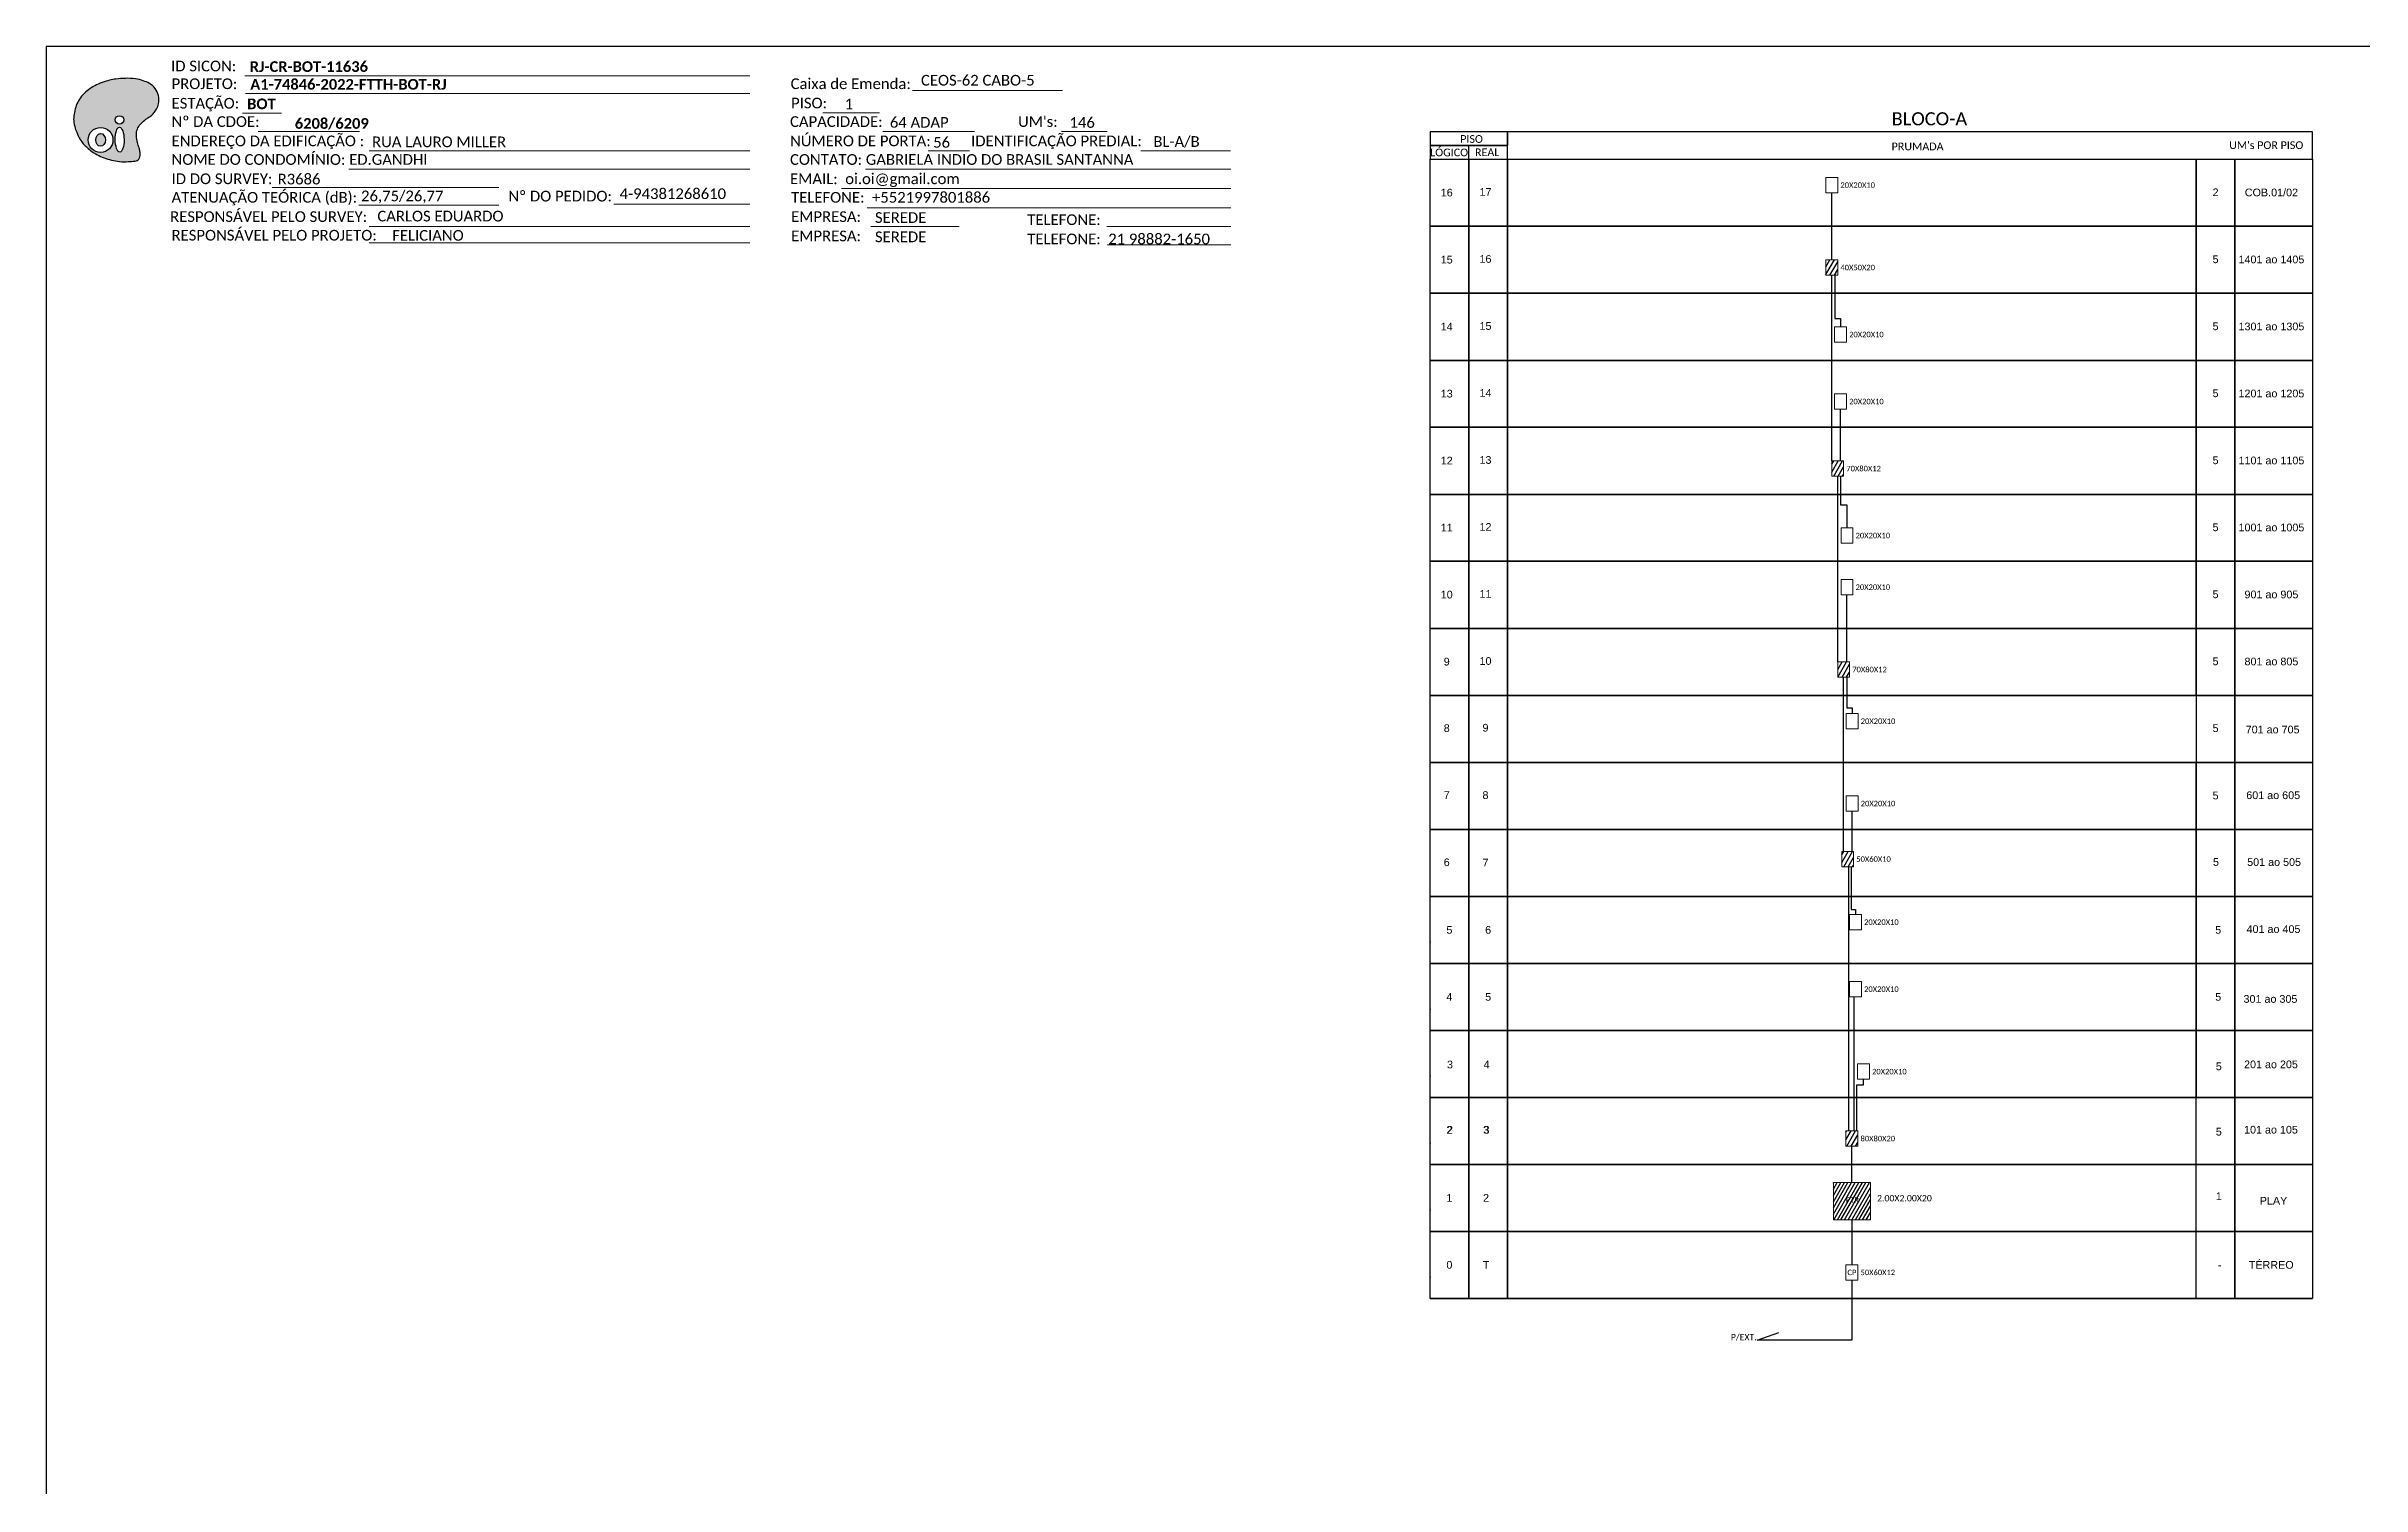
# Model space of a CAD drawing. Header units: metres. Extents: x -894 to 988, y 24 to 618.
# Drawn here: x 147.3 to 625.1, y 320.6 to 617.6 of the extents above; entities that cross this region are included whole.
import ezdxf
from ezdxf.enums import TextEntityAlignment as Align

# ---------------------------------------------------------------- set-up
doc = ezdxf.new("R2010")
doc.units = ezdxf.units.M
doc.styles.add('ARIAL', font='arial.ttf')
doc.styles.add('WMF-Calibri0', font='calibri.ttf')
doc.styles.add('WMF-Calibri1', font='calibrib.ttf')

# ---------------------------------------------------------------- blocks, each defined once
blk = doc.blocks.new('OI')
h = blk.add_hatch(color=40)
edge = h.paths.add_edge_path()
edge.add_spline(control_points=[(4.35, -0.67), (3.92, -0.99), (3.26, -1.5), (2.81, -2.59), (2.9, -3.5), (3.06, -4.27), (3.31, -4.85), (3.37, -5.39), (3.4, -5.88), (3.2, -6.4), (2.54, -6.61), (1.65, -6.63), (0.55, -6.67), (-0.56, -6.42), (-1.61, -6.14), (-2.77, -5.61), (-3.92, -4.77), (-4.89, -3.7), (-5.34, -2.65), (-5.6, -1.94), (-5.85, -0.96), (-5.71, 0.47), (-5.1, 2.02), (-4.14, 3.02), (-3.3, 3.61), (-2.37, 4.16), (-1.36, 4.44), (-0.56, 4.7), (0.79, 4.85), (2.24, 4.97), (3.79, 4.57), (4.67, 4.21), (5.44, 3.65), (5.76, 2.99), (6.03, 2.21), (6.01, 1.46), (5.72, 0.64), (5.31, 0.08), (4.88, -0.38), (4.51, -0.55), (4.35, -0.67)], knot_values=[0, 0, 0, 0, 1.60434, 2.417191, 3.427595, 4.282808, 4.776746, 5.304182, 5.888771, 6.258406, 6.858137, 7.79129, 8.986195, 10.124242, 11.187857, 12.242908, 13.953784, 15.414161, 16.515391, 17.349188, 17.675853, 19.552021, 21.515531, 22.568638, 23.63245, 24.621084, 25.782718, 26.745347, 27.142653, 29.870543, 31.004649, 31.921532, 32.709589, 33.801391, 34.042471, 35.192333, 35.971461, 36.628871, 37.254359, 37.836911, 37.836911, 37.836911, 37.836911], degree=3, periodic=0)
h.paths.add_polyline_path([(1.13, -0.87, -1), (-0.04, -0.87, -1)], flags=16)
edge = h.paths.add_edge_path(flags=16)
edge.add_ellipse((0.56, -3.59), major_axis=(-0.02, 1.71), ratio=0.361305, start_angle=0, end_angle=360)
h.paths.add_polyline_path([(-0.36, -3.62, -1), (-3.8, -3.62, -1)], flags=16)
edge = h.paths.add_edge_path(flags=0)
edge.add_ellipse((-2.08, -3.62), major_axis=(0, 0.885), ratio=0.758294, start_angle=0, end_angle=360)
at = {"color": 40}
for centre, radius in [((-2.08, -3.62), 1.72), ((0.54, -0.87), 0.587)]:
    blk.add_circle(centre, radius, dxfattribs=at)
blk.add_ellipse((-2.08, -3.62), major_axis=(0, 0.885), ratio=0.758294, start_param=-3.141592653589792, end_param=3.141592653589792, dxfattribs=at)
blk.add_ellipse((0.56, -3.59), major_axis=(-0.02, 1.71), ratio=0.361305, dxfattribs=at)
at = {"color": 40, "start_tangent": (-0.800898, -0.598801), "end_tangent": (-0.800898, -0.598801)}
blk.add_spline([(4.35, -0.67), (3.2, -1.78), (2.9, -2.54), (2.92, -3.55), (3.12, -4.38), (3.28, -4.85), (3.37, -5.37), (3.35, -5.95), (3.2, -6.29), (2.66, -6.55), (1.73, -6.63), (0.54, -6.62), (-0.58, -6.41), (-1.6, -6.11), (-2.56, -5.67), (-3.95, -4.67), (-4.89, -3.56), (-5.37, -2.56), (-5.64, -1.78), (-5.72, -1.46), (-5.63, 0.42), (-4.84, 2.22), (-4.13, 2.99), (-3.27, 3.62), (-2.4, 4.09), (-1.3, 4.47), (-0.37, 4.72), (0.02, 4.77), (2.75, 4.8), (3.85, 4.53), (4.69, 4.16), (5.31, 3.68), (5.85, 2.73), (5.93, 2.5), (5.94, 1.35), (5.67, 0.62), (5.29, 0.08), (4.84, -0.36), (4.35, -0.67)], degree=3, dxfattribs=at)

msp = doc.modelspace()

# ---------------------------------------------------------------- hatches: boundary and pattern name
h = msp.add_hatch()
h.set_pattern_fill('ANSI31', color=1, scale=0.25, angle=15, style=0)
h.paths.add_polyline_path([(515.76, 573.57), (514.54, 573.57), (514.54, 570.39), (516.98, 570.39), (516.98, 573.57)])
h = msp.add_hatch()
h.set_pattern_fill('ANSI31', color=1, scale=0.25, angle=15, style=0)
h.paths.add_polyline_path([(517.57, 532.09), (515.76, 532.09), (515.76, 528.91), (518.2, 528.91), (518.2, 532.09)])
h = msp.add_hatch()
h.set_pattern_fill('ANSI31', color=1, scale=0.25, angle=15, style=0)
h.paths.add_polyline_path([(519.43, 490.62), (516.98, 490.62), (516.98, 487.44), (519.43, 487.44)])
h = msp.add_hatch()
h.set_pattern_fill('ANSI31', color=1, scale=0.25, angle=15, style=0)
h.paths.add_polyline_path([(518.2, 451.5), (517.81, 451.5), (517.81, 448.32), (520.26, 448.32), (520.26, 451.5)])
h = msp.add_hatch()
h.set_pattern_fill('ANSI31', color=1, scale=0.25, angle=15, style=0)
h.paths.add_polyline_path([(519.25, 393.84), (518.69, 393.84), (518.69, 390.66), (521.13, 390.66), (521.13, 393.84)])
h = msp.add_hatch()
h.set_pattern_fill('ANSI31', color=1, scale=0.2025, angle=15, style=0)
h.set_pattern_definition([(60, (-118.5733, -25.6778), (-0.5568002, 0.32146875), [])])
h.paths.add_polyline_path([(523.73, 383.16), (516.09, 383.16), (516.09, 375.51), (523.73, 375.51)])
h.paths.add_polyline_path([(518.53, 378.72), (521.6, 378.72), (521.6, 380.4), (518.53, 380.4)], flags=24)

# ---------------------------------------------------------------- linework, layer by layer
at = {"color": 7}
msp.add_lwpolyline([(147.25, 23.62), (988.25, 23.62), (988.25, 617.62), (147.25, 617.62)], close=True, dxfattribs=at)
at = {"lineweight": 0}
for points in [[(188.26, 611.54), (292.44, 611.54)], [(188.37, 607.88), (292.44, 607.88)], [(326.06, 608.49), (356.99, 608.49)], [(187.74, 603.85), (195.8, 603.85)], [(307.55, 603.9), (319.22, 603.9)], [(319.92, 600.07), (338.85, 600.07)], [(213.87, 596.08), (292.44, 596.08)], [(193.87, 588.48), (240.64, 588.48)], [(209.67, 592.25), (292.44, 592.25)], [(311.39, 588.27), (391.72, 588.27)], [(316.36, 592.25), (391.72, 592.25)], [(316.67, 584.29), (391.72, 584.29)]]:
    msp.add_lwpolyline(points, dxfattribs=at)
at = {"color": 7, "lineweight": 0}
for points in [[(191.01, 600.07), (211.9, 600.07)], [(356.77, 600.07), (366.2, 600.07)], [(329.25, 596.08), (337.8, 596.08)], [(373.18, 596.08), (391.69, 596.08)], [(211.76, 584.83), (240.64, 584.83)], [(264.42, 585.08), (292.44, 585.08)], [(213.87, 580.46), (292.44, 580.46)], [(317.42, 580.46), (335.63, 580.46)], [(366.16, 580.46), (391.72, 580.46)], [(213.87, 577.06), (292.44, 577.06)], [(366.18, 576.63), (391.74, 576.63)]]:
    msp.add_lwpolyline(points, dxfattribs=at)
for points in [[(432.84, 597.15), (448.84, 597.15), (448.84, 600), (432.84, 600)], [(432.84, 594.31), (448.84, 594.31), (448.84, 597.15), (432.84, 597.15)], [(432.84, 594.31), (440.84, 594.31), (440.84, 580.48), (432.84, 580.48)], [(440.84, 594.31), (448.84, 594.31), (448.84, 580.48), (440.84, 580.48)], [(590.98, 594.31), (598.98, 594.31), (598.98, 580.48), (590.98, 580.48)], [(598.98, 594.31), (614.98, 594.31), (614.98, 580.48), (598.98, 580.48)], [(432.84, 580.48), (440.84, 580.48), (440.84, 566.66), (432.84, 566.66)], [(440.84, 580.48), (448.84, 580.48), (448.84, 566.66), (440.84, 566.66)], [(590.98, 580.48), (598.98, 580.48), (598.98, 566.66), (590.98, 566.66)], [(598.98, 580.48), (614.98, 580.48), (614.98, 566.66), (598.98, 566.66)], [(432.84, 566.66), (440.84, 566.66), (440.84, 552.83), (432.84, 552.83)], [(440.84, 566.66), (448.84, 566.66), (448.84, 552.83), (440.84, 552.83)], [(590.98, 566.66), (598.98, 566.66), (598.98, 552.83), (590.98, 552.83)], [(598.98, 566.66), (614.98, 566.66), (614.98, 552.83), (598.98, 552.83)], [(432.84, 552.83), (440.84, 552.83), (440.84, 539.01), (432.84, 539.01)], [(440.84, 552.83), (448.84, 552.83), (448.84, 539.01), (440.84, 539.01)], [(590.98, 552.83), (598.98, 552.83), (598.98, 539.01), (590.98, 539.01)], [(598.98, 552.83), (614.98, 552.83), (614.98, 539.01), (598.98, 539.01)], [(432.84, 539.01), (440.84, 539.01), (440.84, 525.18), (432.84, 525.18)], [(440.84, 539.01), (448.84, 539.01), (448.84, 525.18), (440.84, 525.18)], [(590.98, 539.01), (598.98, 539.01), (598.98, 525.18), (590.98, 525.18)], [(598.98, 539.01), (614.98, 539.01), (614.98, 525.18), (598.98, 525.18)], [(432.84, 525.18), (440.84, 525.18), (440.84, 511.36), (432.84, 511.36)], [(440.84, 525.18), (448.84, 525.18), (448.84, 511.36), (440.84, 511.36)], [(590.98, 525.18), (598.98, 525.18), (598.98, 511.36), (590.98, 511.36)], [(598.98, 525.18), (614.98, 525.18), (614.98, 511.36), (598.98, 511.36)], [(432.84, 511.36), (440.84, 511.36), (440.84, 497.53), (432.84, 497.53)], [(440.84, 511.36), (448.84, 511.36), (448.84, 497.53), (440.84, 497.53)], [(590.98, 511.36), (598.98, 511.36), (598.98, 497.53), (590.98, 497.53)], [(598.98, 511.36), (614.98, 511.36), (614.98, 497.53), (598.98, 497.53)], [(432.84, 497.53), (440.84, 497.53), (440.84, 483.7), (432.84, 483.7)], [(440.84, 497.53), (448.84, 497.53), (448.84, 483.7), (440.84, 483.7)], [(590.98, 497.53), (598.98, 497.53), (598.98, 483.7), (590.98, 483.7)], [(598.98, 497.53), (614.98, 497.53), (614.98, 483.7), (598.98, 483.7)], [(432.84, 483.7), (440.84, 483.7), (440.84, 469.88), (432.84, 469.88)], [(440.84, 483.7), (448.84, 483.7), (448.84, 469.88), (440.84, 469.88)], [(598.98, 483.7), (614.98, 483.7), (614.98, 469.88), (598.98, 469.88)], [(432.84, 469.88), (440.84, 469.88), (440.84, 456.05), (432.84, 456.05)], [(440.84, 469.88), (448.84, 469.88), (448.84, 456.05), (440.84, 456.05)], [(590.98, 469.88), (598.98, 469.88), (598.98, 456.05), (590.98, 456.05)], [(598.98, 469.88), (614.98, 469.88), (614.98, 456.05), (598.98, 456.05)], [(432.84, 456.05), (440.84, 456.05), (440.84, 442.23), (432.84, 442.23)], [(440.84, 456.05), (448.84, 456.05), (448.84, 442.23), (440.84, 442.23)], [(590.98, 456.05), (598.98, 456.05), (598.98, 442.23), (590.98, 442.23)], [(598.98, 456.05), (614.98, 456.05), (614.98, 442.23), (598.98, 442.23)], [(432.84, 442.23), (440.84, 442.23), (440.84, 428.4), (432.84, 428.4)], [(440.84, 442.23), (448.84, 442.23), (448.84, 428.4), (440.84, 428.4)], [(590.98, 442.23), (598.98, 442.23), (598.98, 428.4), (590.98, 428.4)], [(598.98, 442.23), (614.98, 442.23), (614.98, 428.4), (598.98, 428.4)], [(432.84, 428.4), (440.84, 428.4), (440.84, 414.58), (432.84, 414.58)], [(440.84, 428.4), (448.84, 428.4), (448.84, 414.58), (440.84, 414.58)], [(590.98, 428.4), (598.98, 428.4), (598.98, 414.58), (590.98, 414.58)], [(598.98, 428.4), (614.98, 428.4), (614.98, 414.58), (598.98, 414.58)], [(432.84, 414.58), (440.84, 414.58), (440.84, 400.75), (432.84, 400.75)], [(440.84, 414.58), (448.84, 414.58), (448.84, 400.75), (440.84, 400.75)], [(590.98, 414.58), (598.98, 414.58), (598.98, 400.75), (590.98, 400.75)], [(598.98, 414.58), (614.98, 414.58), (614.98, 400.75), (598.98, 400.75)], [(432.84, 400.75), (440.84, 400.75), (440.84, 386.92), (432.84, 386.92)], [(440.84, 400.75), (448.84, 400.75), (448.84, 386.92), (440.84, 386.92)], [(590.98, 400.75), (598.98, 400.75), (598.98, 386.92), (590.98, 386.92)], [(598.98, 400.75), (614.98, 400.75), (614.98, 386.92), (598.98, 386.92)], [(432.84, 386.92), (440.84, 386.92), (440.84, 373.1), (432.84, 373.1)], [(440.84, 386.92), (448.84, 386.92), (448.84, 373.1), (440.84, 373.1)], [(590.98, 386.92), (598.98, 386.92), (598.98, 373.1), (590.98, 373.1)], [(598.98, 386.92), (614.98, 386.92), (614.98, 373.1), (598.98, 373.1)], [(432.84, 373.1), (440.84, 373.1), (440.84, 359.27), (432.84, 359.27)], [(440.84, 373.1), (448.84, 373.1), (448.84, 359.27), (440.84, 359.27)], [(590.98, 373.1), (598.98, 373.1), (598.98, 359.27), (590.98, 359.27)], [(598.98, 373.1), (614.98, 373.1), (614.98, 359.27), (598.98, 359.27)]]:
    msp.add_lwpolyline(points, close=True)
for points in [[(614.98, 600), (448.84, 600), (448.84, 600), (448.84, 597.15)], [(614.98, 594.31), (614.98, 600)], [(440.84, 594.31), (440.84, 597.15)], [(448.84, 594.31), (590.98, 594.31)], [(448.84, 594.31), (590.98, 594.31)], [(448.84, 594.31), (590.98, 594.31)], [(590.98, 580.48), (448.84, 580.48), (448.84, 594.31), (590.98, 594.31)], [(590.98, 594.31), (590.98, 580.48)], [(590.98, 594.31), (614.98, 594.31)], [(448.84, 580.48), (590.98, 580.48)], [(448.84, 580.48), (590.98, 580.48)], [(448.84, 580.48), (590.98, 580.48)], [(590.98, 566.66), (448.84, 566.66), (448.84, 580.48), (590.98, 580.48)], [(590.98, 580.48), (590.98, 566.66)], [(590.98, 580.48), (614.98, 580.48)], [(448.84, 566.66), (590.98, 566.66)], [(448.84, 566.66), (590.98, 566.66)], [(448.84, 566.66), (590.98, 566.66)], [(590.98, 552.83), (448.84, 552.83), (448.84, 566.66), (590.98, 566.66)], [(590.98, 566.66), (590.98, 552.83)], [(590.98, 566.66), (614.98, 566.66)], [(448.84, 552.83), (590.98, 552.83)], [(448.84, 552.83), (590.98, 552.83)], [(448.84, 552.83), (590.98, 552.83)], [(590.98, 539.01), (448.84, 539.01), (448.84, 552.83), (590.98, 552.83)], [(590.98, 552.83), (590.98, 539.01)], [(590.98, 552.83), (614.98, 552.83)], [(448.84, 539.01), (590.98, 539.01)], [(448.84, 539.01), (590.98, 539.01)], [(448.84, 539.01), (590.98, 539.01)], [(590.98, 525.18), (448.84, 525.18), (448.84, 539.01), (590.98, 539.01)], [(590.98, 539.01), (590.98, 525.18)], [(590.98, 539.01), (614.98, 539.01)], [(448.84, 525.18), (590.98, 525.18)], [(448.84, 525.18), (590.98, 525.18)], [(448.84, 525.18), (590.98, 525.18)], [(590.98, 511.36), (448.84, 511.36), (448.84, 525.18), (590.98, 525.18)], [(590.98, 525.18), (590.98, 511.36)], [(590.98, 525.18), (614.98, 525.18)], [(448.84, 511.36), (590.98, 511.36)], [(590.98, 497.53), (448.84, 497.53), (448.84, 511.36), (590.98, 511.36)], [(590.98, 511.36), (590.98, 497.53)], [(448.84, 497.53), (590.98, 497.53)], [(590.98, 483.7), (448.84, 483.7), (448.84, 497.53), (590.98, 497.53)], [(590.98, 497.53), (590.98, 483.7)], [(590.98, 469.88), (448.84, 469.88), (448.84, 483.7), (590.98, 483.7)], [(590.98, 483.7), (590.98, 469.88)], [(590.98, 483.7), (598.98, 483.7), (598.98, 469.88), (590.98, 469.88)], [(590.98, 456.05), (448.84, 456.05), (448.84, 469.88), (590.98, 469.88)], [(590.98, 469.88), (590.98, 456.05)], [(590.98, 442.23), (448.84, 442.23), (448.84, 456.05), (590.98, 456.05)], [(590.98, 456.05), (590.98, 442.23)], [(590.98, 428.4), (448.84, 428.4), (448.84, 442.23), (590.98, 442.23)], [(590.98, 442.23), (590.98, 428.4)], [(590.98, 414.58), (448.84, 414.58), (448.84, 428.4), (590.98, 428.4)], [(590.98, 428.4), (590.98, 414.58)], [(590.98, 400.75), (448.84, 400.75), (448.84, 414.58), (590.98, 414.58)], [(590.98, 414.58), (590.98, 400.75)], [(590.98, 386.92), (448.84, 386.92), (448.84, 400.75), (590.98, 400.75)], [(590.98, 373.1), (448.84, 373.1), (448.84, 386.92), (590.98, 386.92)], [(590.98, 359.27), (448.84, 359.27), (448.84, 373.1), (590.98, 373.1)], [(432.84, 359.27), (440.84, 359.27)], [(440.84, 359.27), (448.84, 359.27)], [(448.84, 359.27), (590.98, 359.27)], [(590.98, 359.27), (598.98, 359.27)], [(598.98, 359.27), (614.98, 359.27)]]:
    msp.add_lwpolyline(points)
for points in [[(514.54, 590.58), (516.98, 590.58), (516.98, 587.4), (514.54, 587.4)], [(516.34, 559.75), (518.79, 559.75), (518.79, 556.56), (516.34, 556.56)], [(516.34, 545.92), (518.79, 545.92), (518.79, 542.74), (516.34, 542.74)], [(517.67, 518.27), (520.12, 518.27), (520.12, 515.09), (517.67, 515.09)], [(517.67, 507.62), (520.12, 507.62), (520.12, 504.44), (517.67, 504.44)], [(518.73, 479.97), (521.18, 479.97), (521.18, 476.79), (518.73, 476.79)], [(518.73, 462.97), (521.18, 462.97), (521.18, 459.78), (518.73, 459.78)], [(519.44, 438.5), (521.88, 438.5), (521.88, 435.31), (519.44, 435.31)], [(519.44, 424.67), (521.88, 424.67), (521.88, 421.49), (519.44, 421.49)], [(521.07, 407.66), (523.52, 407.66), (523.52, 404.48), (521.07, 404.48)], [(518.69, 366.22), (521.13, 366.22), (521.13, 363.04), (518.69, 363.04)]]:
    msp.add_lwpolyline(points, close=True, dxfattribs=at)
at = {"color": 3}
for points in [[(515.76, 573.57), (515.76, 587.4)], [(515.76, 532.09), (515.76, 570.39)], [(516.37, 570.39), (516.37, 561.45), (517.57, 561.45), (517.57, 559.75)], [(517.57, 532.09), (517.57, 542.74)], [(516.98, 490.62), (516.98, 528.91)], [(517.57, 528.91), (517.57, 523), (518.89, 523), (518.89, 518.27)], [(518.89, 490.62), (518.89, 504.44)], [(518.2, 451.5), (518.2, 487.44)], [(518.88, 487.44), (518.88, 481.1), (519.95, 481.1), (519.95, 479.97)], [(519.95, 451.5), (519.95, 459.78)], [(519.25, 407.66), (519.25, 448.32)], [(519.78, 448.32), (519.78, 439.52), (520.66, 439.52), (520.66, 438.5)], [(520.4, 393.84), (520.4, 421.49)], [(519.25, 393.84), (519.25, 407.66)], [(520.92, 393.85), (520.92, 403.32), (522.3, 403.32), (522.3, 404.48)], [(519.91, 383.16), (519.91, 390.66)], [(519.91, 375.51), (519.91, 366.22)], [(519.91, 363.04), (519.91, 350.66), (500.37, 350.66), (504.85, 352.25)]]:
    msp.add_lwpolyline(points, dxfattribs=at)
at = {"color": 1, "lineweight": 0}
for points in [[(514.54, 573.57), (516.98, 573.57), (516.98, 570.39), (514.54, 570.39)], [(515.76, 532.09), (518.2, 532.09), (518.2, 528.91), (515.76, 528.91)], [(516.98, 490.62), (519.43, 490.62), (519.43, 487.44), (516.98, 487.44)], [(517.81, 451.5), (520.26, 451.5), (520.26, 448.32), (517.81, 448.32)], [(518.69, 393.84), (521.13, 393.84), (521.13, 390.66), (518.69, 390.66)], [(516.09, 383.16), (523.73, 383.16), (523.73, 375.51), (516.09, 375.51)]]:
    msp.add_lwpolyline(points, close=True, dxfattribs=at)
for p in [(432.84, 432.81), (432.84, 418.98), (432.84, 405.15), (432.84, 391.33), (432.84, 377.5), (432.84, 363.68)]:
    msp.add_point(p)

# ---------------------------------------------------------------- block references
at = {"color": 7, "xscale": 1.494060215586316, "yscale": 1.494060215586316, "zscale": 1.494060215586316, "rotation": 0.1532896023949087}
msp.add_blockref('OI', (161.54, 603.73), dxfattribs=at)

# ---------------------------------------------------------------- texts
at = {"lineweight": 0, "style": 'WMF-Calibri0'}
for s, height, p in [('ID SICON:', 2.206, (173, 612.46)), ('ESTAÇÃO:', 2.206, (173.11, 604.77)), ('PROJETO:', 2.206, (173.11, 608.8)), ('Caixa de Emenda:', 2.2064, (300.88, 608.8)), ('PISO:', 2.206, (300.97, 604.82)), ('CAPACIDADE:', 2.2064, (300.75, 600.99)), ('ENDEREÇO DA EDIFICAÇÃO :', 2.2064, (173.11, 597)), ('NOME DO CONDOMÍNIO: ED.GANDHI', 2.2064, (173.11, 593.17)), ('CONTATO: GABRIELA INDIO DO BRASIL SANTANNA', 2.2064, (300.75, 593.17)), ('ATENUAÇÃO TEÓRICA (dB):', 2.2064, (173.11, 585.36)), ('ID DO SURVEY:', 2.2064, (173.11, 589.19)), ('R3686', 2.206, (195, 589.13)), ('26,75/26,77', 2.2064, (212.22, 585.65)), ('EMAIL:  oi.oi@gmail.com ', 2.2064, (300.75, 589.19)), ('TELEFONE:  +5521997801886', 2.2064, (300.97, 585.36))]:
    msp.add_text(s, height=height, dxfattribs=at).set_placement(p)
for s, height, style, p in [('RJ-CR-BOT-11636', 2.2064, 'WMF-Calibri1', (189.24, 612.34)), ('CEOS-62 CABO-5', 2.2064, 'WMF-Calibri0', (327.78, 609.52)), ('A1-74846-2022-FTTH-BOT-RJ', 2.2064, 'WMF-Calibri1', (189.35, 608.68)), ('BOT', 2.206, 'WMF-Calibri1', (188.71, 604.65)), ('1', 2.21, 'WMF-Calibri0', (312.04, 604.64)), ('64 ADAP', 2.206, 'WMF-Calibri0', (321.36, 600.83)), ('RUA LAURO MILLER', 2.2064, 'WMF-Calibri0', (214.49, 596.81)), ('     PISO', 1.59, 'WMF-Calibri0', (436.27, 597.71)), ('PRUMADA', 1.59, 'WMF-Calibri0', (528.11, 596.17)), ("UM's POR PISO", 1.59, 'WMF-Calibri0', (597.78, 596.43)), ('  LÓGICO', 1.59, 'WMF-Calibri0', (431.75, 594.93)), ('    REAL', 1.59, 'WMF-Calibri0', (439.88, 594.96)), ('20X20X10', 1.121, 'WMF-Calibri0', (517.55, 588.43)), ('40X50X20', 1.121, 'WMF-Calibri0', (517.55, 571.42)), ('20X20X10', 1.121, 'WMF-Calibri0', (519.35, 557.6)), ('20X20X10', 1.121, 'WMF-Calibri0', (519.35, 543.77)), ('70X80X12', 1.121, 'WMF-Calibri0', (518.77, 529.94)), ('20X20X10', 1.121, 'WMF-Calibri0', (520.68, 516.12)), ('20X20X10', 1.121, 'WMF-Calibri0', (520.68, 505.47)), ('70X80X12', 1.121, 'WMF-Calibri0', (519.99, 488.47)), ('20X20X10', 1.121, 'WMF-Calibri0', (521.74, 477.82)), ('20X20X10', 1.121, 'WMF-Calibri0', (521.74, 460.82)), ('50X60X10', 1.121, 'WMF-Calibri0', (520.82, 449.35)), ('20X20X10', 1.121, 'WMF-Calibri0', (522.44, 436.35)), ('20X20X10', 1.121, 'WMF-Calibri0', (522.44, 422.52)), ('20X20X10', 1.121, 'WMF-Calibri0', (524.08, 405.51)), ('80X80X20', 1.121, 'WMF-Calibri0', (521.7, 391.69)), ('PTR', 1.121, 'WMF-Calibri0', (518.66, 379.01)), ('2.00X2.00X20', 1.296, 'WMF-Calibri0', (525.1, 379.29)), ('CP', 1.121, 'WMF-Calibri0', (518.99, 364.07)), ('50X60X12', 1.121, 'WMF-Calibri0', (521.7, 364.07)), ('P/EXT.', 1.296, 'WMF-Calibri0', (494.92, 350.63))]:
    msp.add_text(s, height=height, dxfattribs=dict(style=style)).set_placement(p)
at = {"color": 7, "lineweight": 0, "style": 'WMF-Calibri0'}
for s, height, p in [('Nº DA CDOE:', 2.2064, (173.11, 600.99)), ("UM's:", 2.206, (347.82, 600.99)), ('NÚMERO DE PORTA:', 2.2064, (300.75, 597)), ('IDENTIFICAÇÃO PREDIAL:', 2.2064, (338.13, 597)), ('Nº DO PEDIDO:', 2.2064, (242.62, 585.61)), ('RESPONSÁVEL PELO SURVEY:', 2.2064, (172.81, 581.38)), ('CARLOS EDUARDO', 2.2064, (215.59, 581.49)), ('EMPRESA:', 2.206, (300.97, 581.38)), ('RESPONSÁVEL PELO PROJETO:', 2.2064, (173.11, 577.54)), ('FELICIANO', 2.206, (218.65, 577.51)), ('EMPRESA:', 2.206, (300.97, 577.39)), ('TELEFONE:  ', 2.2064, (349.72, 580.75)), ('TELEFONE:  21 98882-1650  ', 2.2064, (349.72, 576.77))]:
    msp.add_text(s, height=height, dxfattribs=at).set_placement(p)
at = {"color": 7, "style": 'WMF-Calibri1'}
msp.add_text('6208/6209', height=2.206, dxfattribs=at).set_placement((206.18, 600.61), align=Align.CENTER)
at = {"color": 7, "style": 'WMF-Calibri0'}
for s, height, p in [('146', 2.206, (358.43, 600.81)), ('56', 2.206, (330.3, 596.71)), ('BL-A/B', 2.206, (375.74, 596.88)), ('4-94381268610', 2.2064, (265.58, 586.11)), ('SEREDE', 2.206, (318.28, 581.19)), ('SEREDE', 2.206, (318.28, 577.21))]:
    msp.add_text(s, height=height, dxfattribs=at).set_placement(p)
at = {"color": 3, "style": 'WMF-Calibri0'}
msp.add_text('BLOCO-A', height=2.7, dxfattribs=at).set_placement((528.11, 601.32))
at = {"style": 'ARIAL'}
for s, p in [('16', (436.29, 587.44)), ('17', (444.29, 587.57)), ('2', (594.97, 587.5)), ('COB.01/02', (606.5, 587.47)), ('15', (436.29, 573.61)), ('16', (444.29, 573.75)), ('5', (594.97, 573.68)), ('1401 ao 1405', (606.5, 573.65)), ('14', (436.29, 559.79)), ('15', (444.29, 559.92)), ('5', (594.97, 559.85)), ('1301 ao 1305', (606.5, 559.82)), ('13', (436.29, 545.96)), ('14', (444.29, 546.1)), ('5', (594.97, 546.03)), ('1201 ao 1205', (606.5, 545.99)), ('12', (436.29, 532.14)), ('13', (444.29, 532.27)), ('5', (594.97, 532.2)), ('1101 ao 1105', (606.5, 532.17)), ('11', (436.29, 518.31)), ('12', (444.29, 518.45)), ('5', (594.97, 518.38)), ('1001 ao 1005', (606.5, 518.34)), ('10', (436.29, 504.49)), ('11', (444.29, 504.62)), ('5', (594.97, 504.55)), ('901 ao 905', (606.5, 504.52)), ('9', (436.29, 490.66)), ('10', (444.29, 490.79)), ('5', (594.97, 490.72)), ('801 ao 805', (606.5, 490.69)), ('8', (436.29, 476.94)), ('9', (444.29, 477.02)), ('5', (594.97, 476.93)), ('701 ao 705', (606.75, 476.65)), ('7', (436.29, 463.12)), ('8', (444.29, 463.12)), ('5', (594.97, 463.04)), ('601 ao 605', (606.87, 463.09)), ('6', (436.29, 449.26)), ('7', (444.29, 449.2)), ('5', (595.06, 449.33)), ('501 ao 505', (607.05, 449.3)), ('5', (436.84, 435.31)), ('6', (444.84, 435.31)), ('5', (595.52, 435.31)), ('401 ao 405', (606.93, 435.47)), ('4', (436.84, 421.49)), ('5', (444.84, 421.49)), ('5', (595.52, 421.49)), ('301 ao 305', (606.3, 421.06)), ('3', (436.96, 407.53)), ('4', (444.52, 407.53)), ('5', (595.64, 407.15)), ('201 ao 205', (606.41, 407.56)), ('2', (436.84, 394.05)), ('2', (436.96, 394.05)), ('3', (444.41, 394.05)), ('3', (444.52, 394.05)), ('5', (595.64, 393.67)), ('101 ao 105', (606.41, 394.08)), ('1', (436.84, 380.01)), ('2', (444.41, 380.01)), ('1', (595.64, 380.36)), ('PLAY', (606.93, 379.42)), ('0', (436.84, 366.19)), ('T', (444.41, 366.19)), ('-', (595.83, 366.19)), ('TÉRREO', (606.46, 366.19))]:
    msp.add_text(s, height=1.59, dxfattribs=at).set_placement(p, align=Align.MIDDLE_CENTER)

doc.saveas('drawing.dxf')
